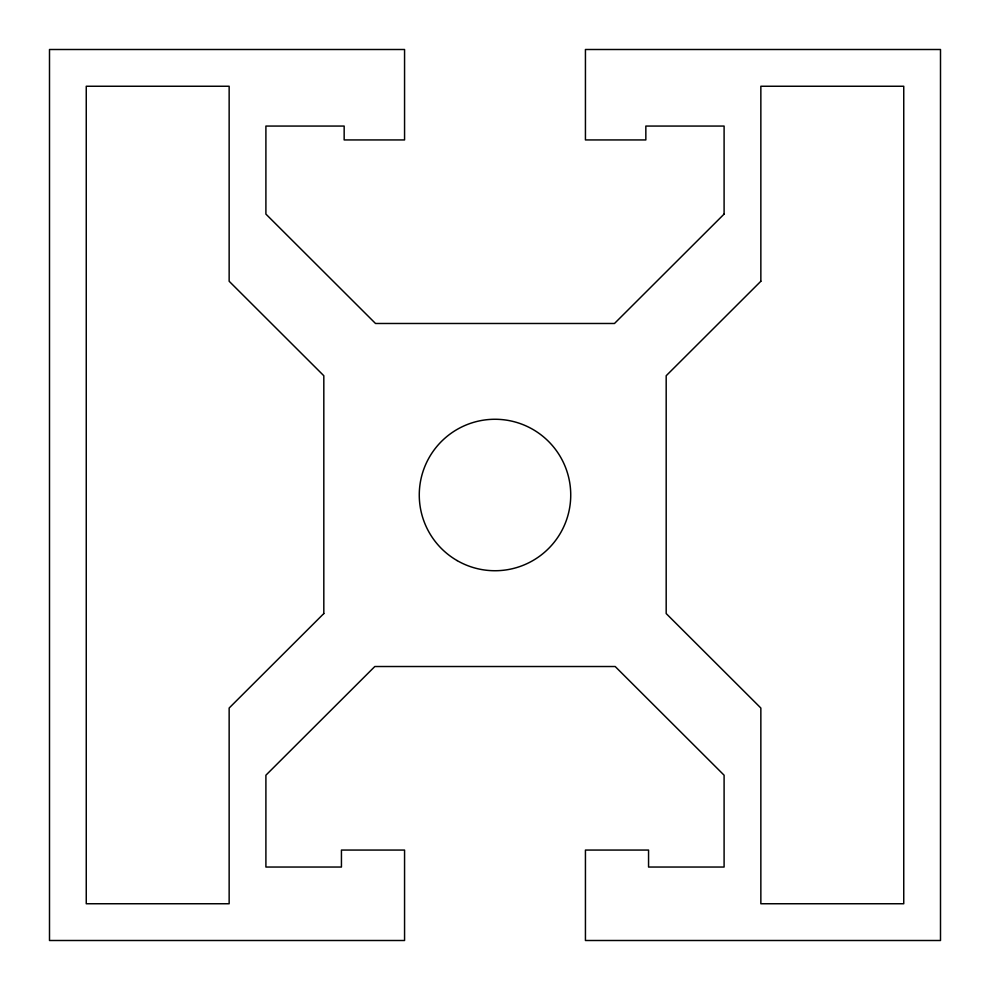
<?xml version="1.0" encoding="UTF-8"?>
<svg xmlns="http://www.w3.org/2000/svg" width="990" height="990" viewBox="0 0 990 990"><rect width="100%" height="100%" fill="white"/><g stroke="black" fill="none" stroke-linecap="round" stroke-linejoin="round"><path stroke-width="1.49" d="M323.817 613.553L229.148 708.036L229.148 903.746L86.254 903.746L86.254 86.254L229.148 86.254L229.148 281.259L323.817 375.73L323.817 613.553M724.098 214.088L614.481 323.482L375.519 323.482L265.902 214.088L265.902 126.064L344.161 126.064L344.161 139.936L404.564 139.936L404.564 49.5L49.5 49.5L49.5 940.5L404.564 940.5L404.564 850.063L341.439 850.063L341.439 867.042L265.902 867.042L265.902 775.207L374.814 666.518L615.186 666.518L724.098 775.207L724.098 867.042L648.561 867.042L648.561 850.063L585.437 850.063L585.437 940.5L940.5 940.5L940.5 49.5L585.437 49.5L585.437 139.936L645.839 139.936L645.839 126.064L724.098 126.064L724.098 214.088M760.852 281.259L666.183 375.73L666.183 613.553L760.852 708.036L760.852 903.746L903.746 903.746L903.746 86.254L760.852 86.254L760.852 281.259M457.132 560.587A75.735 75.735 0 0 0 570.735 495A75.735 75.735 0 0 0 457.132 429.413A75.735 75.735 0 0 0 457.132 560.587"/></g></svg>
